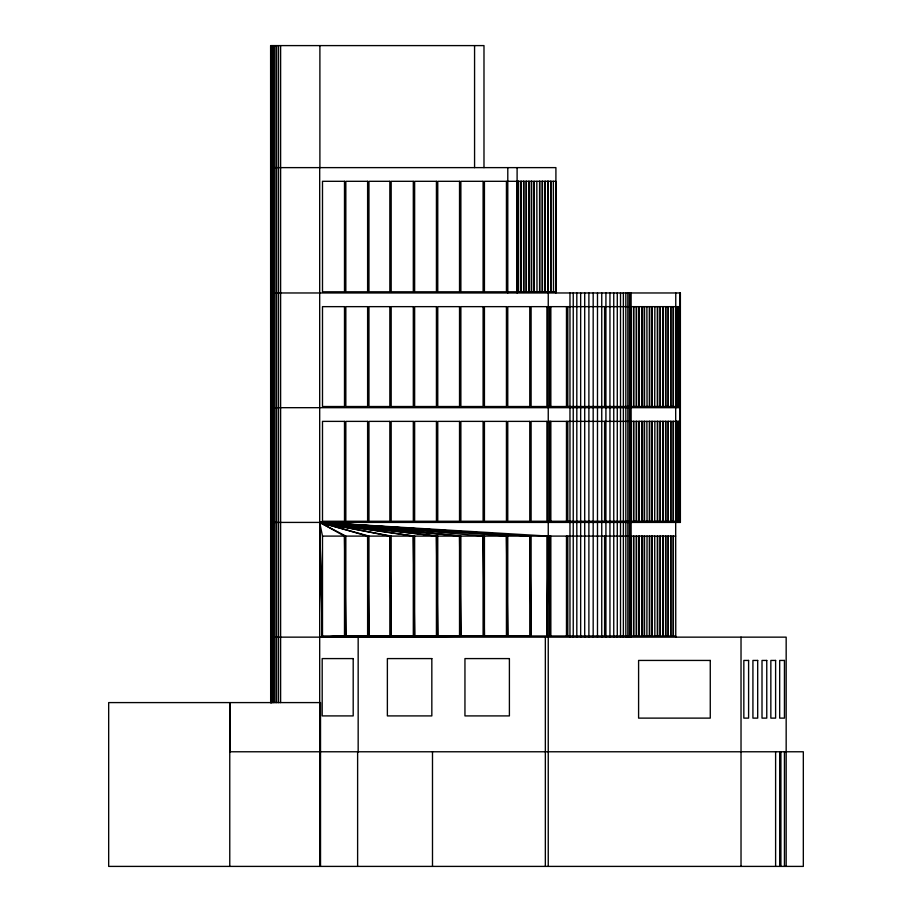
<?xml version="1.0" encoding="UTF-8"?>
<svg xmlns="http://www.w3.org/2000/svg" width="912" height="912" viewBox="0 0 912 912"><rect width="100%" height="100%" fill="white"/><g stroke="black" fill="none" stroke-linecap="round" stroke-linejoin="round"><path stroke-width="1.37" d="M507.79 292.969L507.79 167.626M536.986 291.806L536.837 181.317L534.272 181.306L534.272 291.806L536.837 291.817M539.562 291.806L539.562 181.317M542.423 181.317L542.423 291.817L545 291.806M545.148 291.806L545.148 181.317L545.148 291.806L547.861 291.806L547.861 181.306M548.009 291.806L548.009 181.306L548.009 291.806L550.723 291.806L550.723 181.306M548.249 866.4L548.249 292.969M550.848 635.983L550.848 536.096M550.848 521.254L550.848 421.378M550.848 406.524L550.848 306.649M550.871 181.306L550.871 291.806L553.356 291.806M553.504 291.806L553.356 181.306M555.91 292.969L555.91 167.626L270.613 167.626M569.966 292.969L569.966 637.146M573.238 292.969L573.238 637.146M576.817 292.969L576.817 637.146M580.659 292.969L580.659 637.146M584.706 292.969L584.706 637.146M588.89 292.969L588.89 637.146M593.176 292.969L593.176 637.146M597.485 292.969L597.485 637.146M601.749 292.969L601.749 637.146M604.599 635.983L604.599 536.096M604.599 521.254L604.599 421.378M604.599 406.524L604.599 306.649M605.921 292.969L605.921 637.146M609.946 292.969L609.946 637.146M613.753 292.969L613.753 637.146M617.287 292.969L617.287 637.146M620.513 292.969L620.513 637.146M623.375 292.969L623.375 637.146M625.826 292.969L625.826 637.146M627.832 292.969L627.832 637.146M629.383 292.969L629.383 637.146M630.443 292.969L630.443 637.146M630.99 292.969L630.99 637.146M675.758 521.254L675.61 306.649M675.758 306.649L675.758 292.969M678.14 521.254L678.14 421.378M678.14 406.524L678.14 306.649M678.254 521.254L678.254 421.378M678.254 406.524L678.254 306.649M679.759 292.969L679.759 522.416M680.227 292.969L680.147 522.416M270.602 292.969L680.375 292.969L680.375 522.416L270.602 522.416M322.187 623.569L322.187 637.078L531.103 635.983L531.103 536.096L319.702 522.416L322.495 536.096L322.495 635.983L319.702 522.416L507.767 536.096L507.767 635.983L319.69 637.146L322.495 635.983L546.915 635.983L548.249 536.096L319.702 522.416L322.187 636.109M351.633 636.371L345.83 635.983L345.83 536.096L319.702 522.416L484.432 536.096L484.432 635.983L319.69 637.146L344.497 635.983L344.497 536.096L319.702 522.416L529.769 536.096L531.103 635.983M368.95 635.983L368.95 536.096L319.702 522.416L414.641 536.096L414.641 635.983L319.69 637.146L368.95 635.983L367.616 536.096L319.702 522.416L437.76 536.096L437.76 635.983L319.69 637.146L345.83 635.983L344.497 536.096M351.633 636.872L322.187 637.123L351.633 636.61M319.69 637.146L391.18 635.983L391.18 536.096L319.702 522.416L460.868 536.096L460.868 635.983L322.187 637.123M352.26 636.907L351.633 636.918L358.165 636.918M355.851 636.85L358.165 636.827L358.165 751.773M353.195 636.964L355.931 636.918M507.79 181.306L517.104 181.306L517.104 291.806L507.79 291.806M517.298 181.306L534.124 181.306L534.124 291.806M536.986 181.317L555.773 181.306L555.773 291.806L517.298 291.806M548.249 306.649L680.375 306.649M548.249 406.524L680.375 406.524M270.602 407.687L680.375 407.687M548.249 421.378L680.375 421.378M548.249 521.254L680.375 521.254M322.495 536.096L675.61 536.096M548.249 635.983L675.61 635.983M270.602 637.146L786.167 637.146L786.167 866.4M229.767 751.773L803.324 751.773L803.324 866.4L108.676 866.4L108.676 702.593L320.522 702.593L320.522 866.4M460.868 635.983L459.534 536.096L319.702 522.416L389.846 536.096L391.18 635.983M437.76 635.983L436.426 536.096L319.702 522.416L413.307 536.096L414.641 635.983M507.767 635.983L506.434 536.096L506.434 635.983M484.432 635.983L483.098 536.096L483.098 635.983M784.445 751.773L784.445 866.4M780.9 751.773L780.9 866.4M779.68 751.773L779.68 866.4M775.61 751.773L775.61 866.4M741.023 637.146L741.023 866.4M675.61 421.378L675.758 637.146M673.375 306.649L673.375 406.524M673.375 421.378L673.375 521.254M673.375 536.096L673.375 635.983M673.227 306.649L673.227 406.524M673.227 421.378L673.227 521.254M673.227 536.096L673.227 635.983M670.844 306.649L670.844 406.524M670.844 421.378L670.844 521.254M670.844 536.096L670.844 635.983M670.696 306.649L670.696 406.524M670.696 421.378L670.696 521.254M670.696 536.096L670.696 635.983M668.302 306.649L668.302 406.524M668.302 421.378L668.302 521.254M668.302 536.096L668.302 635.983M668.154 306.649L668.154 406.524M668.154 421.378L668.154 521.254M668.154 536.096L668.154 635.983M665.76 306.649L665.76 406.524M665.76 421.378L665.76 521.254M665.76 536.096L665.76 635.983M665.612 306.649L665.612 406.524M665.612 421.378L665.612 521.254M665.612 536.096L665.612 635.983M663.035 306.649L663.035 406.524M663.035 421.378L663.035 521.254M663.035 536.096L663.035 635.983M662.887 306.649L662.887 406.524M662.887 421.378L662.887 521.254M662.887 536.096L662.887 635.983M660.299 306.649L660.299 406.524M660.299 421.378L660.299 521.254M660.299 536.096L660.299 635.983M660.163 306.649L660.163 406.524M660.163 421.378L660.163 521.254M660.163 536.096L660.163 635.983M657.575 306.649L657.575 406.524M657.575 421.378L657.575 521.254M657.575 536.096L657.575 635.983M657.427 306.649L657.427 406.524M657.427 421.378L657.427 521.254M657.427 536.096L657.427 635.983M654.85 306.649L654.702 406.524M654.85 421.378L654.702 521.254M654.702 536.096L654.85 635.983M652.114 306.649L652.114 406.524M652.114 421.378L652.114 521.254M652.114 536.096L652.114 635.983M651.966 306.649L651.966 406.524M651.966 421.378L651.966 521.254M651.966 536.096L651.966 635.983M649.583 306.649L649.583 406.524M649.583 421.378L649.583 521.254M649.583 536.096L649.583 635.983M649.435 306.649L649.435 406.524M649.435 421.378L649.435 521.254M649.435 536.096L649.435 635.983M646.893 306.649L647.041 406.524M646.893 421.378L647.041 521.254M647.041 536.096L646.893 635.983M644.499 306.649L644.499 406.524M644.499 421.378L644.499 521.254M644.499 536.096L644.499 635.983M644.351 306.649L644.351 406.524M644.351 421.378L644.351 521.254M644.351 536.096L644.351 635.983M641.968 306.649L641.968 406.524M641.968 421.378L641.968 521.254M641.968 536.096L641.968 635.983M641.82 306.649L641.82 406.524M641.82 421.378L641.82 521.254M641.82 536.096L641.82 635.983M639.232 306.649L639.232 406.524M639.232 421.378L639.232 521.254M639.232 536.096L639.232 635.983M639.084 306.649L639.084 406.524M639.084 421.378L639.084 521.254M639.084 536.096L639.084 635.983M636.508 306.649L636.508 406.524M636.508 421.378L636.508 521.254M636.508 536.096L636.508 635.983M636.359 306.649L636.359 406.524M636.359 421.378L636.359 521.254M636.359 536.096L636.359 635.983M633.692 306.649L633.692 406.524M633.692 421.378L633.692 521.254M633.692 536.096L633.692 635.983M633.544 306.649L633.544 406.524M633.544 421.378L633.544 521.254M633.544 536.096L633.544 635.983M631.138 306.649L631.138 406.524M631.138 421.378L631.138 521.254M631.138 536.096L631.138 635.983M567.811 306.649L567.811 406.524M567.811 421.378L567.811 521.254M567.811 536.096L567.811 635.983M566.477 306.649L566.477 406.524M566.477 421.378L566.477 521.254M566.477 536.096L566.477 635.983M550.096 306.649L550.096 406.524M550.096 421.378L550.096 521.254M550.096 536.096L550.096 635.983M549.765 306.649L549.765 406.524M549.765 421.378L549.765 521.254M549.765 536.096L549.765 635.983M546.915 536.096L546.915 635.983M545.342 637.146L545.342 866.4M542.275 181.317L542.275 291.806L539.71 291.817L539.71 181.317M531.559 181.306L531.559 291.806M531.411 181.306L531.411 291.806M529.769 536.096L529.769 635.983M528.994 181.306L528.994 291.806M528.846 181.306L528.846 291.806M526.349 181.306L526.349 291.806M526.201 181.306L526.201 291.806M523.784 181.306L523.784 291.806M523.636 181.306L523.636 291.806M521.14 181.306L521.14 291.806M521.003 181.306L521.003 291.806M518.506 181.306L518.506 291.806M518.358 181.306L518.358 291.806M517.104 167.626L517.104 292.969M483.987 167.626L483.987 45.6L270.613 45.6L270.67 702.593M474.571 45.6L474.571 167.626M459.534 536.096L459.534 635.983M436.426 536.096L436.426 635.983M432.493 751.773L432.493 866.4M413.307 536.096L413.307 635.983M389.846 536.096L389.846 635.983M367.616 536.096L367.616 635.983M357.618 751.773L357.618 866.4M353.195 635.983L353.195 637.146M351.633 635.983L351.633 637.146M319.895 45.6L319.895 167.626M319.69 167.626L319.69 866.4M280.611 45.6L280.611 702.593M278.513 45.6L278.513 702.593M276.632 45.6L276.632 702.593M275.002 45.6L275.002 702.593M273.611 45.6L273.611 702.593M272.483 45.6L272.483 702.593M271.605 45.6L271.605 702.593M271.252 45.6L271.286 702.593M270.796 45.6L270.818 702.593M230.098 702.593L230.098 751.773M229.767 702.593L229.767 866.4M676.237 421.378L676.237 521.254L676.362 421.378M676.237 306.649L676.237 406.524L676.362 306.649M344.497 181.306L322.495 181.306L322.495 291.806L344.497 291.806L344.497 181.306M367.616 181.306L345.83 181.306L345.83 291.806L367.616 291.806L367.616 181.306M389.846 181.306L368.95 181.306L368.95 291.806L389.846 291.806L389.846 181.306M413.307 181.306L391.18 181.306L391.18 291.806L413.307 291.806L413.307 181.306M436.426 181.306L414.641 181.306L414.641 291.806L436.426 291.806L436.426 181.306M459.534 181.306L437.76 181.306L437.76 291.806L459.534 291.806L459.534 181.306M483.098 181.306L460.868 181.306L460.868 291.806L483.098 291.806L483.098 181.306M506.434 181.306L484.432 181.306L484.432 291.806L506.434 291.806L506.434 181.306M344.497 306.649L322.495 306.649L322.495 406.524L344.497 406.524L344.497 306.649M367.616 306.649L345.83 306.649L345.83 406.524L367.616 406.524L367.616 306.649M389.846 306.649L368.95 306.649L368.95 406.524L389.846 406.524L389.846 306.649M413.307 306.649L391.18 306.649L391.18 406.524L413.307 406.524L413.307 306.649M436.426 306.649L414.641 306.649L414.641 406.524L436.426 406.524L436.426 306.649M459.534 306.649L437.76 306.649L437.76 406.524L459.534 406.524L459.534 306.649M483.098 306.649L460.868 306.649L460.868 406.524L483.098 406.524L483.098 306.649M506.434 306.649L484.432 306.649L484.432 406.524L506.434 406.524L506.434 306.649M529.769 306.649L507.767 306.649L507.767 406.524L529.769 406.524L529.769 306.649M546.915 306.649L531.103 306.649L531.103 406.524L546.915 406.524L546.915 306.649M344.497 421.378L322.495 421.378L322.495 521.254L344.497 521.254L344.497 421.378M367.616 421.378L345.83 421.378L345.83 521.254L367.616 521.254L367.616 421.378M389.846 421.378L368.95 421.378L368.95 521.254L389.846 521.254L389.846 421.378M413.307 421.378L391.18 421.378L391.18 521.254L413.307 521.254L413.307 421.378M436.426 421.378L414.641 421.378L414.641 521.254L436.426 521.254L436.426 421.378M459.534 421.378L437.76 421.378L437.76 521.254L459.534 521.254L459.534 421.378M483.098 421.378L460.868 421.378L460.868 521.254L483.098 521.254L483.098 421.378M506.434 421.378L484.432 421.378L484.432 521.254L506.434 521.254L506.434 421.378M529.769 421.378L507.767 421.378L507.767 521.254L529.769 521.254L529.769 421.378M546.915 421.378L531.103 421.378L531.103 521.254L546.915 521.254L546.915 421.378M353.195 658.589L322.187 658.589L322.187 715.909L353.195 715.909L353.195 658.589M431.832 658.589L387.372 658.589L387.372 715.909L431.832 715.909L431.832 658.589M509.398 658.589L464.949 658.589L464.949 715.909L509.398 715.909L509.398 658.589M710.266 660.436L638.594 660.436L638.594 718.12L710.266 718.12L710.266 660.436M748.604 660.436L743.839 660.436L743.839 718.12L748.604 718.12L748.604 660.436M757.69 660.436L752.924 660.436L752.924 718.12L757.69 718.12L757.69 660.436M766.764 660.436L762.01 660.436L762.01 718.12L766.764 718.12L766.764 660.436M775.61 660.436L770.845 660.436L770.845 718.12L775.61 718.12L775.61 660.436M784.445 660.436L779.68 660.436L779.68 718.12L784.445 718.12L784.445 660.436M271.058 702.593L271.058 45.6L271.001 702.593"/></g></svg>
